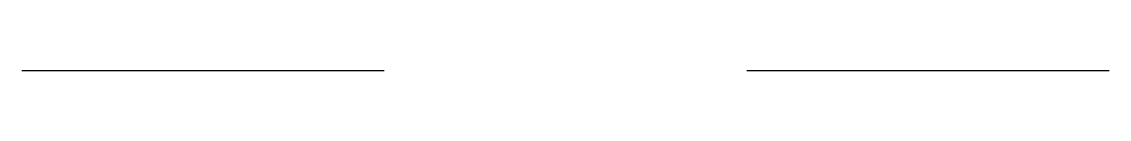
# Model space of a CAD drawing. Units: millimetres at full size, sheet at 1:100. Extents: x -15551 to 21184, y -15735 to -15735.
import ezdxf

# ---------------------------------------------------------------- set-up
doc = ezdxf.new("R2010")
doc.units = ezdxf.units.MM
doc.header["$LTSCALE"] = 100
doc.layers.add('0-0', color=7, linetype='Continuous')

msp = doc.modelspace()

# ---------------------------------------------------------------- linework, layer by layer
at = {"layer": '0-0'}
for p, q in [((-15551, -15734.7), (-3306.1, -15734.7)), ((8938.8, -15734.7), (21183.7, -15734.7))]:
    msp.add_line(p, q, dxfattribs=at)

doc.saveas('drawing.dxf')
